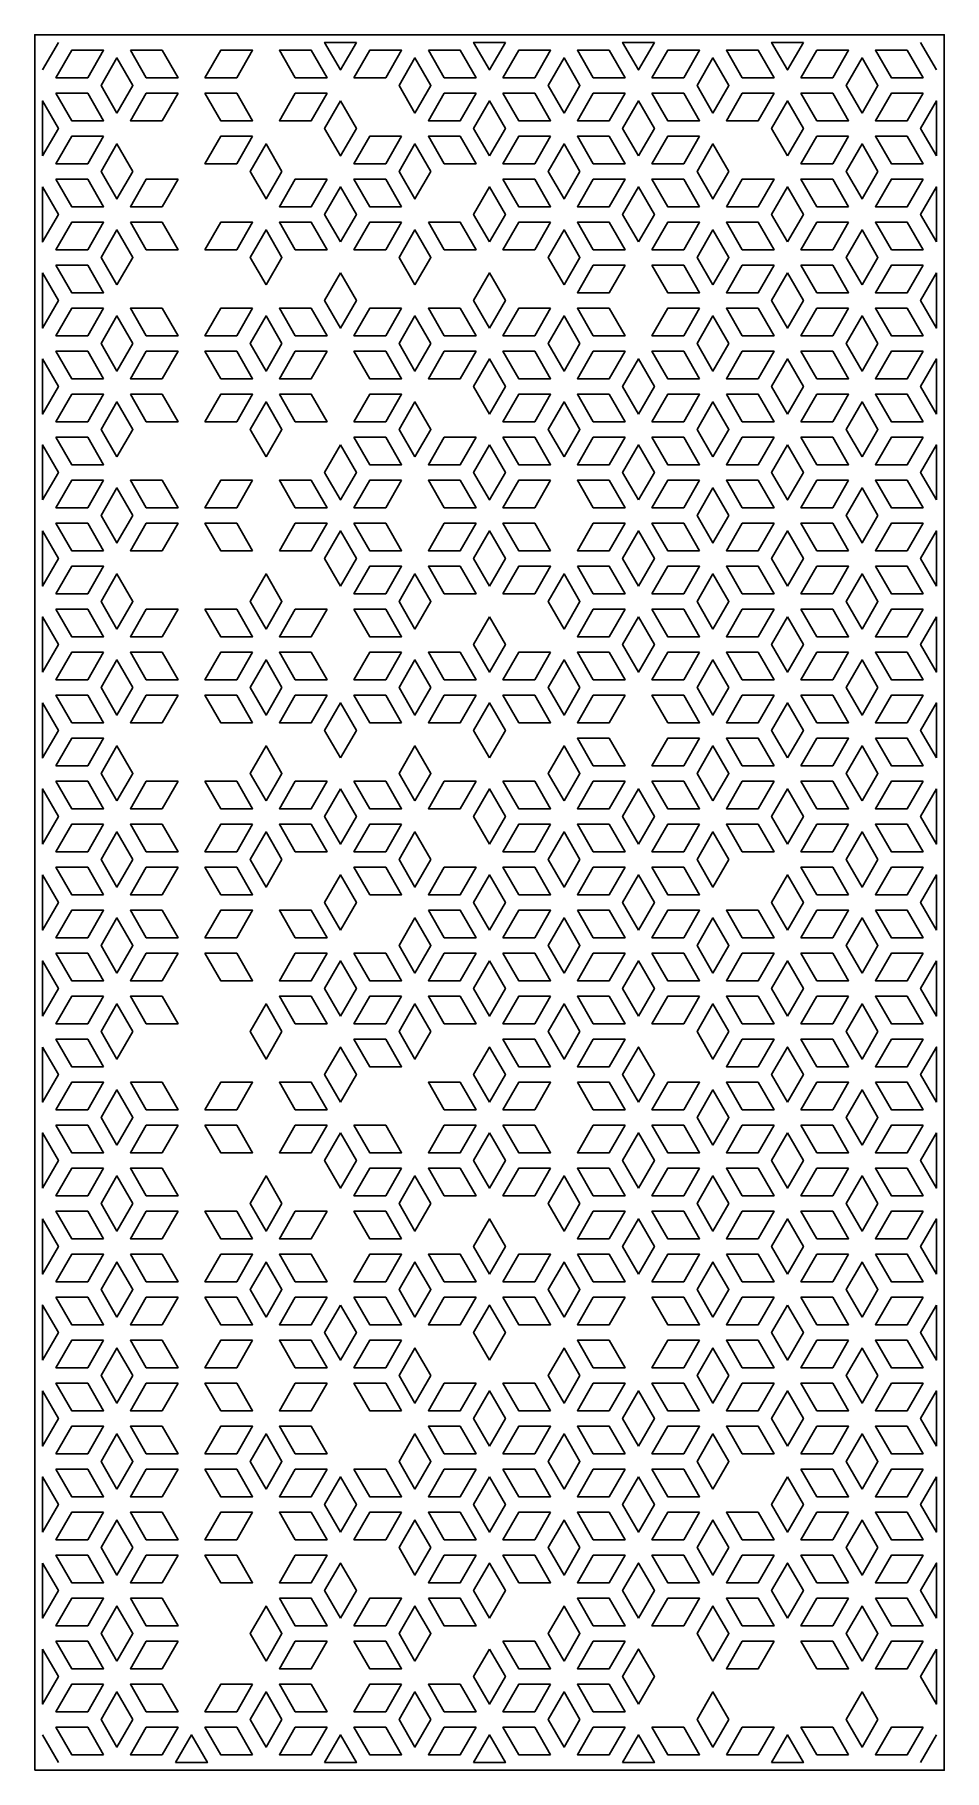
# Model space of a CAD drawing. Extents: x -47 to 1128, y 10 to 2254.
import ezdxf

# ---------------------------------------------------------------- set-up
doc = ezdxf.new("R2010")
doc.units = 0
doc.layers.add('LAYER_01', color=7, linetype='CONTINUOUS')

msp = doc.modelspace()

# ---------------------------------------------------------------- linework, layer by layer
at = {"layer": 'LAYER_01'}
for p, q in [((-16.6, 2243.7), (-37.2, 2208.1)), ((1118.2, 2208.1), (1097.6, 2243.7)), ((-37.2, 55.9), (-16.6, 20.3)), ((1097.6, 20.3), (1118.2, 55.9))]:
    msp.add_line(p, q, dxfattribs=at)
for points in [[(-47.2, 10.3), (1128.2, 10.3), (1128.2, 2253.7), (-47.2, 2253.7)], [(368.5, 2243.7), (347.9, 2208.1), (327.4, 2243.7)], [(561, 2243.7), (540.5, 2208.1), (520, 2243.7)], [(753.6, 2243.7), (733.1, 2208.1), (712.5, 2243.7)], [(946.2, 2243.7), (925.6, 2208.1), (905.1, 2243.7)], [(21.3, 2198.1), (-19.8, 2198.1), (0.7, 2233.7), (41.8, 2233.7)], [(59.1, 2152.5), (79.7, 2188.1), (59.1, 2223.7), (38.6, 2188.1)], [(76.4, 2233.7), (97, 2198.1), (138.1, 2198.1), (117.5, 2233.7)], [(172.7, 2198.1), (193.3, 2233.7), (234.4, 2233.7), (213.8, 2198.1)], [(289.5, 2198.1), (330.6, 2198.1), (310.1, 2233.7), (269, 2233.7)], [(365.3, 2198.1), (406.4, 2198.1), (426.9, 2233.7), (385.8, 2233.7)], [(444.2, 2152.5), (464.8, 2188.1), (444.2, 2223.7), (423.7, 2188.1)], [(461.5, 2233.7), (502.6, 2233.7), (523.2, 2198.1), (482.1, 2198.1)], [(557.8, 2198.1), (578.4, 2233.7), (619.5, 2233.7), (598.9, 2198.1)], [(636.8, 2152.5), (657.3, 2188.1), (636.8, 2223.7), (616.2, 2188.1)], [(695.2, 2233.7), (715.7, 2198.1), (674.6, 2198.1), (654.1, 2233.7)], [(750.4, 2198.1), (770.9, 2233.7), (812, 2233.7), (791.5, 2198.1)], [(829.3, 2152.5), (849.9, 2188.1), (829.3, 2223.7), (808.8, 2188.1)], [(867.2, 2198.1), (846.7, 2233.7), (887.7, 2233.7), (908.3, 2198.1)], [(942.9, 2198.1), (963.5, 2233.7), (1004.6, 2233.7), (984, 2198.1)], [(1021.9, 2152.5), (1042.4, 2188.1), (1021.9, 2223.7), (1001.3, 2188.1)], [(1080.3, 2233.7), (1039.2, 2233.7), (1059.8, 2198.1), (1100.8, 2198.1)], [(-19.8, 2178.1), (21.3, 2178.1), (41.8, 2142.5), (0.7, 2142.5)], [(138.1, 2178.1), (97, 2178.1), (76.4, 2142.5), (117.5, 2142.5)], [(172.7, 2178.1), (213.8, 2178.1), (234.4, 2142.5), (193.3, 2142.5)], [(330.6, 2178.1), (289.5, 2178.1), (269, 2142.5), (310.1, 2142.5)], [(523.2, 2178.1), (482.1, 2178.1), (461.5, 2142.5), (502.6, 2142.5)], [(557.8, 2178.1), (598.9, 2178.1), (619.5, 2142.5), (578.4, 2142.5)], [(715.7, 2178.1), (674.6, 2178.1), (654.1, 2142.5), (695.2, 2142.5)], [(750.4, 2178.1), (791.5, 2178.1), (812, 2142.5), (770.9, 2142.5)], [(908.3, 2178.1), (867.2, 2178.1), (846.7, 2142.5), (887.7, 2142.5)], [(942.9, 2178.1), (984, 2178.1), (1004.6, 2142.5), (963.5, 2142.5)], [(1100.8, 2178.1), (1059.8, 2178.1), (1039.2, 2142.5), (1080.3, 2142.5)], [(-37.2, 2097), (-16.6, 2132.5), (-37.2, 2168.1)], [(347.9, 2168.1), (368.5, 2132.5), (347.9, 2097), (327.4, 2132.5)], [(540.5, 2097), (561, 2132.5), (540.5, 2168.1), (520, 2132.5)], [(733.1, 2097), (753.6, 2132.5), (733.1, 2168.1), (712.5, 2132.5)], [(925.6, 2097), (905.1, 2132.5), (925.6, 2168.1), (946.2, 2132.5)], [(1118.2, 2097), (1097.6, 2132.5), (1118.2, 2168.1)], [(41.8, 2122.5), (0.7, 2122.5), (-19.8, 2087), (21.3, 2087)], [(79.7, 2077), (59.1, 2112.5), (38.6, 2077), (59.1, 2041.4)], [(234.4, 2122.5), (193.3, 2122.5), (172.7, 2087), (213.8, 2087)], [(272.2, 2077), (251.7, 2112.5), (231.1, 2077), (251.7, 2041.4)], [(426.9, 2122.5), (385.8, 2122.5), (365.3, 2087), (406.4, 2087)], [(464.8, 2077), (444.2, 2112.5), (423.7, 2077), (444.2, 2041.4)], [(502.6, 2122.5), (461.5, 2122.5), (482.1, 2087), (523.2, 2087)], [(619.5, 2122.5), (578.4, 2122.5), (557.8, 2087), (598.9, 2087)], [(657.3, 2077), (636.8, 2112.5), (616.2, 2077), (636.8, 2041.4)], [(695.2, 2122.5), (654.1, 2122.5), (674.6, 2087), (715.7, 2087)], [(812, 2122.5), (770.9, 2122.5), (750.4, 2087), (791.5, 2087)], [(849.9, 2077), (829.3, 2112.5), (808.8, 2077), (829.3, 2041.4)], [(1004.6, 2122.5), (963.5, 2122.5), (942.9, 2087), (984, 2087)], [(1042.4, 2077), (1021.9, 2112.5), (1001.3, 2077), (1021.9, 2041.4)], [(1080.3, 2122.5), (1039.2, 2122.5), (1059.8, 2087), (1100.8, 2087)], [(-19.8, 2067), (21.3, 2067), (41.8, 2031.4), (0.7, 2031.4)], [(138.1, 2067), (117.5, 2031.4), (76.4, 2031.4), (97, 2067)], [(330.6, 2067), (310.1, 2031.4), (269, 2031.4), (289.5, 2067)], [(426.9, 2031.4), (385.8, 2031.4), (365.3, 2067), (406.4, 2067)], [(557.8, 2067), (598.9, 2067), (619.5, 2031.4), (578.4, 2031.4)], [(674.6, 2067), (654.1, 2031.4), (695.2, 2031.4), (715.7, 2067)], [(812, 2031.4), (770.9, 2031.4), (750.4, 2067), (791.5, 2067)], [(846.7, 2031.4), (867.2, 2067), (908.3, 2067), (887.7, 2031.4)], [(1004.6, 2031.4), (963.5, 2031.4), (942.9, 2067), (984, 2067)], [(1100.8, 2067), (1080.3, 2031.4), (1039.2, 2031.4), (1059.8, 2067)], [(-37.2, 2057), (-16.6, 2021.4), (-37.2, 1985.8)], [(347.9, 1985.8), (327.4, 2021.4), (347.9, 2057), (368.5, 2021.4)], [(540.5, 1985.8), (520, 2021.4), (540.5, 2057), (561, 2021.4)], [(733.1, 1985.8), (712.5, 2021.4), (733.1, 2057), (753.6, 2021.4)], [(925.6, 1985.8), (905.1, 2021.4), (925.6, 2057), (946.2, 2021.4)], [(1118.2, 1985.8), (1097.6, 2021.4), (1118.2, 2057)], [(21.3, 1975.8), (41.8, 2011.4), (0.7, 2011.4), (-19.8, 1975.8)], [(59.1, 1930.2), (79.7, 1965.8), (59.1, 2001.4), (38.6, 1965.8)], [(76.4, 2011.4), (97, 1975.8), (138.1, 1975.8), (117.5, 2011.4)], [(172.7, 1975.8), (193.3, 2011.4), (234.4, 2011.4), (213.8, 1975.8)], [(251.7, 1930.2), (272.2, 1965.8), (251.7, 2001.4), (231.1, 1965.8)], [(289.5, 1975.8), (330.6, 1975.8), (310.1, 2011.4), (269, 2011.4)], [(426.9, 2011.4), (406.4, 1975.8), (365.3, 1975.8), (385.8, 2011.4)], [(444.2, 1930.2), (464.8, 1965.8), (444.2, 2001.4), (423.7, 1965.8)], [(461.5, 2011.4), (482.1, 1975.8), (523.2, 1975.8), (502.6, 2011.4)], [(619.5, 2011.4), (598.9, 1975.8), (557.8, 1975.8), (578.4, 2011.4)], [(636.8, 1930.2), (657.3, 1965.8), (636.8, 2001.4), (616.2, 1965.8)], [(674.6, 1975.8), (654.1, 2011.4), (695.2, 2011.4), (715.7, 1975.8)], [(750.4, 1975.8), (791.5, 1975.8), (812, 2011.4), (770.9, 2011.4)], [(829.3, 1930.2), (849.9, 1965.8), (829.3, 2001.4), (808.8, 1965.8)], [(867.2, 1975.8), (846.7, 2011.4), (887.7, 2011.4), (908.3, 1975.8)], [(1004.6, 2011.4), (984, 1975.8), (942.9, 1975.8), (963.5, 2011.4)], [(1021.9, 1930.2), (1042.4, 1965.8), (1021.9, 2001.4), (1001.3, 1965.8)], [(1059.8, 1975.8), (1039.2, 2011.4), (1080.3, 2011.4), (1100.8, 1975.8)], [(-19.8, 1955.8), (21.3, 1955.8), (41.8, 1920.2), (0.7, 1920.2)], [(715.7, 1955.8), (674.6, 1955.8), (654.1, 1920.2), (695.2, 1920.2)], [(750.4, 1955.8), (791.5, 1955.8), (812, 1920.2), (770.9, 1920.2)], [(908.3, 1955.8), (867.2, 1955.8), (846.7, 1920.2), (887.7, 1920.2)], [(942.9, 1955.8), (984, 1955.8), (1004.6, 1920.2), (963.5, 1920.2)], [(1100.8, 1955.8), (1059.8, 1955.8), (1039.2, 1920.2), (1080.3, 1920.2)], [(-37.2, 1945.8), (-16.6, 1910.2), (-37.2, 1874.6)], [(347.9, 1945.8), (327.4, 1910.2), (347.9, 1874.6), (368.5, 1910.2)], [(540.5, 1874.6), (561, 1910.2), (540.5, 1945.8), (520, 1910.2)], [(925.6, 1945.8), (905.1, 1910.2), (925.6, 1874.6), (946.2, 1910.2)], [(1118.2, 1945.8), (1097.6, 1910.2), (1118.2, 1874.6)], [(41.8, 1900.2), (0.7, 1900.2), (-19.8, 1864.6), (21.3, 1864.6)], [(79.7, 1854.6), (59.1, 1890.2), (38.6, 1854.6), (59.1, 1819)], [(117.5, 1900.2), (76.4, 1900.2), (97, 1864.6), (138.1, 1864.6)], [(234.4, 1900.2), (193.3, 1900.2), (172.7, 1864.6), (213.8, 1864.6)], [(272.2, 1854.6), (251.7, 1890.2), (231.1, 1854.6), (251.7, 1819)], [(310.1, 1900.2), (269, 1900.2), (289.5, 1864.6), (330.6, 1864.6)], [(426.9, 1900.2), (385.8, 1900.2), (365.3, 1864.6), (406.4, 1864.6)], [(464.8, 1854.6), (444.2, 1890.2), (423.7, 1854.6), (444.2, 1819)], [(502.6, 1900.2), (461.5, 1900.2), (482.1, 1864.6), (523.2, 1864.6)], [(619.5, 1900.2), (578.4, 1900.2), (557.8, 1864.6), (598.9, 1864.6)], [(657.3, 1854.6), (636.8, 1890.2), (616.2, 1854.6), (636.8, 1819)], [(695.2, 1900.2), (654.1, 1900.2), (674.6, 1864.6), (715.7, 1864.6)], [(812, 1900.2), (770.9, 1900.2), (750.4, 1864.6), (791.5, 1864.6)], [(849.9, 1854.6), (829.3, 1890.2), (808.8, 1854.6), (829.3, 1819)], [(887.7, 1900.2), (846.7, 1900.2), (867.2, 1864.6), (908.3, 1864.6)], [(1004.6, 1900.2), (963.5, 1900.2), (942.9, 1864.6), (984, 1864.6)], [(1042.4, 1854.6), (1021.9, 1890.2), (1001.3, 1854.6), (1021.9, 1819)], [(1080.3, 1900.2), (1039.2, 1900.2), (1059.8, 1864.6), (1100.8, 1864.6)], [(41.8, 1809), (0.7, 1809), (-19.8, 1844.6), (21.3, 1844.6)], [(97, 1844.6), (138.1, 1844.6), (117.5, 1809), (76.4, 1809)], [(193.3, 1809), (234.4, 1809), (213.8, 1844.6), (172.7, 1844.6)], [(330.6, 1844.6), (289.5, 1844.6), (269, 1809), (310.1, 1809)], [(406.4, 1844.6), (365.3, 1844.6), (385.8, 1809), (426.9, 1809)], [(523.2, 1844.6), (502.6, 1809), (461.5, 1809), (482.1, 1844.6)], [(598.9, 1844.6), (619.5, 1809), (578.4, 1809), (557.8, 1844.6)], [(674.6, 1844.6), (715.7, 1844.6), (695.2, 1809), (654.1, 1809)], [(812, 1809), (770.9, 1809), (750.4, 1844.6), (791.5, 1844.6)], [(887.7, 1809), (846.7, 1809), (867.2, 1844.6), (908.3, 1844.6)], [(942.9, 1844.6), (984, 1844.6), (1004.6, 1809), (963.5, 1809)], [(1100.8, 1844.6), (1080.3, 1809), (1039.2, 1809), (1059.8, 1844.6)], [(-37.2, 1834.6), (-16.6, 1799), (-37.2, 1763.4)], [(540.5, 1763.4), (520, 1799), (540.5, 1834.6), (561, 1799)], [(733.1, 1763.4), (712.5, 1799), (733.1, 1834.6), (753.6, 1799)], [(925.6, 1763.4), (905.1, 1799), (925.6, 1834.6), (946.2, 1799)], [(1118.2, 1763.4), (1097.6, 1799), (1118.2, 1834.6)], [(0.7, 1789), (-19.8, 1753.4), (21.3, 1753.4), (41.8, 1789)], [(59.1, 1707.9), (79.7, 1743.4), (59.1, 1779), (38.6, 1743.4)], [(76.4, 1789), (97, 1753.4), (138.1, 1753.4), (117.5, 1789)], [(172.7, 1753.4), (213.8, 1753.4), (234.4, 1789), (193.3, 1789)], [(251.7, 1707.9), (272.2, 1743.4), (251.7, 1779), (231.1, 1743.4)], [(269, 1789), (289.5, 1753.4), (330.6, 1753.4), (310.1, 1789)], [(365.3, 1753.4), (385.8, 1789), (426.9, 1789), (406.4, 1753.4)], [(444.2, 1707.9), (464.8, 1743.4), (444.2, 1779), (423.7, 1743.4)], [(598.9, 1753.4), (619.5, 1789), (578.4, 1789), (557.8, 1753.4)], [(636.8, 1707.9), (657.3, 1743.4), (636.8, 1779), (616.2, 1743.4)], [(695.2, 1789), (654.1, 1789), (674.6, 1753.4), (715.7, 1753.4)], [(750.4, 1753.4), (770.9, 1789), (812, 1789), (791.5, 1753.4)], [(829.3, 1707.9), (849.9, 1743.4), (829.3, 1779), (808.8, 1743.4)], [(846.7, 1789), (887.7, 1789), (908.3, 1753.4), (867.2, 1753.4)], [(942.9, 1753.4), (963.5, 1789), (1004.6, 1789), (984, 1753.4)], [(1021.9, 1707.9), (1042.4, 1743.4), (1021.9, 1779), (1001.3, 1743.4)], [(1100.8, 1753.4), (1059.8, 1753.4), (1039.2, 1789), (1080.3, 1789)], [(-19.8, 1733.4), (21.3, 1733.4), (41.8, 1697.9), (0.7, 1697.9)], [(365.3, 1733.4), (406.4, 1733.4), (426.9, 1697.9), (385.8, 1697.9)], [(523.2, 1733.4), (482.1, 1733.4), (461.5, 1697.9), (502.6, 1697.9)], [(557.8, 1733.4), (598.9, 1733.4), (619.5, 1697.9), (578.4, 1697.9)], [(715.7, 1733.4), (674.6, 1733.4), (654.1, 1697.9), (695.2, 1697.9)], [(750.4, 1733.4), (791.5, 1733.4), (812, 1697.9), (770.9, 1697.9)], [(908.3, 1733.4), (867.2, 1733.4), (846.7, 1697.9), (887.7, 1697.9)], [(942.9, 1733.4), (984, 1733.4), (1004.6, 1697.9), (963.5, 1697.9)], [(1100.8, 1733.4), (1059.8, 1733.4), (1039.2, 1697.9), (1080.3, 1697.9)], [(-37.2, 1652.3), (-16.6, 1687.9), (-37.2, 1723.4)], [(347.9, 1723.4), (368.5, 1687.9), (347.9, 1652.3), (327.4, 1687.9)], [(540.5, 1723.4), (561, 1687.9), (540.5, 1652.3), (520, 1687.9)], [(733.1, 1652.3), (712.5, 1687.9), (733.1, 1723.4), (753.6, 1687.9)], [(925.6, 1723.4), (946.2, 1687.9), (925.6, 1652.3), (905.1, 1687.9)], [(1118.2, 1652.3), (1097.6, 1687.9), (1118.2, 1723.4)], [(41.8, 1677.9), (0.7, 1677.9), (-19.8, 1642.3), (21.3, 1642.3)], [(79.7, 1632.3), (59.1, 1667.9), (38.6, 1632.3), (59.1, 1596.7)], [(117.5, 1677.9), (76.4, 1677.9), (97, 1642.3), (138.1, 1642.3)], [(234.4, 1677.9), (193.3, 1677.9), (172.7, 1642.3), (213.8, 1642.3)], [(310.1, 1677.9), (269, 1677.9), (289.5, 1642.3), (330.6, 1642.3)], [(426.9, 1677.9), (385.8, 1677.9), (365.3, 1642.3), (406.4, 1642.3)], [(502.6, 1677.9), (461.5, 1677.9), (482.1, 1642.3), (523.2, 1642.3)], [(619.5, 1677.9), (578.4, 1677.9), (557.8, 1642.3), (598.9, 1642.3)], [(695.2, 1677.9), (654.1, 1677.9), (674.6, 1642.3), (715.7, 1642.3)], [(812, 1677.9), (770.9, 1677.9), (750.4, 1642.3), (791.5, 1642.3)], [(849.9, 1632.3), (829.3, 1667.9), (808.8, 1632.3), (829.3, 1596.7)], [(887.7, 1677.9), (846.7, 1677.9), (867.2, 1642.3), (908.3, 1642.3)], [(1004.6, 1677.9), (963.5, 1677.9), (942.9, 1642.3), (984, 1642.3)], [(1042.4, 1632.3), (1021.9, 1667.9), (1001.3, 1632.3), (1021.9, 1596.7)], [(1080.3, 1677.9), (1039.2, 1677.9), (1059.8, 1642.3), (1100.8, 1642.3)], [(41.8, 1586.7), (0.7, 1586.7), (-19.8, 1622.3), (21.3, 1622.3)], [(97, 1622.3), (76.4, 1586.7), (117.5, 1586.7), (138.1, 1622.3)], [(234.4, 1586.7), (213.8, 1622.3), (172.7, 1622.3), (193.3, 1586.7)], [(269, 1586.7), (289.5, 1622.3), (330.6, 1622.3), (310.1, 1586.7)], [(365.3, 1622.3), (406.4, 1622.3), (426.9, 1586.7), (385.8, 1586.7)], [(523.2, 1622.3), (502.6, 1586.7), (461.5, 1586.7), (482.1, 1622.3)], [(619.5, 1586.7), (578.4, 1586.7), (557.8, 1622.3), (598.9, 1622.3)], [(715.7, 1622.3), (695.2, 1586.7), (654.1, 1586.7), (674.6, 1622.3)], [(812, 1586.7), (770.9, 1586.7), (750.4, 1622.3), (791.5, 1622.3)], [(908.3, 1622.3), (867.2, 1622.3), (846.7, 1586.7), (887.7, 1586.7)], [(1004.6, 1586.7), (984, 1622.3), (942.9, 1622.3), (963.5, 1586.7)], [(1080.3, 1586.7), (1100.8, 1622.3), (1059.8, 1622.3), (1039.2, 1586.7)], [(-37.2, 1612.3), (-16.6, 1576.7), (-37.2, 1541.1)], [(347.9, 1541.1), (327.4, 1576.7), (347.9, 1612.3), (368.5, 1576.7)], [(540.5, 1541.1), (520, 1576.7), (540.5, 1612.3), (561, 1576.7)], [(733.1, 1541.1), (712.5, 1576.7), (733.1, 1612.3), (753.6, 1576.7)], [(925.6, 1541.1), (905.1, 1576.7), (925.6, 1612.3), (946.2, 1576.7)], [(1118.2, 1541.1), (1097.6, 1576.7), (1118.2, 1612.3)], [(-19.8, 1531.1), (0.7, 1566.7), (41.8, 1566.7), (21.3, 1531.1)], [(59.1, 1485.5), (79.7, 1521.1), (59.1, 1556.7), (38.6, 1521.1)], [(251.7, 1485.5), (272.2, 1521.1), (251.7, 1556.7), (231.1, 1521.1)], [(406.4, 1531.1), (365.3, 1531.1), (385.8, 1566.7), (426.9, 1566.7)], [(444.2, 1485.5), (464.8, 1521.1), (444.2, 1556.7), (423.7, 1521.1)], [(502.6, 1566.7), (523.2, 1531.1), (482.1, 1531.1), (461.5, 1566.7)], [(557.8, 1531.1), (598.9, 1531.1), (619.5, 1566.7), (578.4, 1566.7)], [(636.8, 1485.5), (657.3, 1521.1), (636.8, 1556.7), (616.2, 1521.1)], [(654.1, 1566.7), (674.6, 1531.1), (715.7, 1531.1), (695.2, 1566.7)], [(750.4, 1531.1), (770.9, 1566.7), (812, 1566.7), (791.5, 1531.1)], [(829.3, 1485.5), (849.9, 1521.1), (829.3, 1556.7), (808.8, 1521.1)], [(867.2, 1531.1), (846.7, 1566.7), (887.7, 1566.7), (908.3, 1531.1)], [(984, 1531.1), (1004.6, 1566.7), (963.5, 1566.7), (942.9, 1531.1)], [(1021.9, 1485.5), (1042.4, 1521.1), (1021.9, 1556.7), (1001.3, 1521.1)], [(1039.2, 1566.7), (1059.8, 1531.1), (1100.8, 1531.1), (1080.3, 1566.7)], [(-19.8, 1511.1), (21.3, 1511.1), (41.8, 1475.5), (0.7, 1475.5)], [(138.1, 1511.1), (97, 1511.1), (76.4, 1475.5), (117.5, 1475.5)], [(172.7, 1511.1), (213.8, 1511.1), (234.4, 1475.5), (193.3, 1475.5)], [(330.6, 1511.1), (289.5, 1511.1), (269, 1475.5), (310.1, 1475.5)], [(365.3, 1511.1), (406.4, 1511.1), (426.9, 1475.5), (385.8, 1475.5)], [(715.7, 1511.1), (674.6, 1511.1), (654.1, 1475.5), (695.2, 1475.5)], [(750.4, 1511.1), (791.5, 1511.1), (812, 1475.5), (770.9, 1475.5)], [(908.3, 1511.1), (867.2, 1511.1), (846.7, 1475.5), (887.7, 1475.5)], [(942.9, 1511.1), (984, 1511.1), (1004.6, 1475.5), (963.5, 1475.5)], [(1100.8, 1511.1), (1059.8, 1511.1), (1039.2, 1475.5), (1080.3, 1475.5)], [(-37.2, 1429.9), (-16.6, 1465.5), (-37.2, 1501.1)], [(540.5, 1501.1), (561, 1465.5), (540.5, 1429.9), (520, 1465.5)], [(733.1, 1501.1), (712.5, 1465.5), (733.1, 1429.9), (753.6, 1465.5)], [(925.6, 1501.1), (946.2, 1465.5), (925.6, 1429.9), (905.1, 1465.5)], [(1118.2, 1501.1), (1097.6, 1465.5), (1118.2, 1429.9)], [(41.8, 1455.5), (0.7, 1455.5), (-19.8, 1419.9), (21.3, 1419.9)], [(79.7, 1409.9), (59.1, 1445.5), (38.6, 1409.9), (59.1, 1374.3)], [(117.5, 1455.5), (76.4, 1455.5), (97, 1419.9), (138.1, 1419.9)], [(234.4, 1455.5), (193.3, 1455.5), (172.7, 1419.9), (213.8, 1419.9)], [(272.2, 1409.9), (251.7, 1445.5), (231.1, 1409.9), (251.7, 1374.3)], [(310.1, 1455.5), (269, 1455.5), (289.5, 1419.9), (330.6, 1419.9)], [(426.9, 1455.5), (385.8, 1455.5), (365.3, 1419.9), (406.4, 1419.9)], [(464.8, 1409.9), (444.2, 1445.5), (423.7, 1409.9), (444.2, 1374.3)], [(502.6, 1455.5), (461.5, 1455.5), (482.1, 1419.9), (523.2, 1419.9)], [(619.5, 1455.5), (578.4, 1455.5), (557.8, 1419.9), (598.9, 1419.9)], [(657.3, 1409.9), (636.8, 1445.5), (616.2, 1409.9), (636.8, 1374.3)], [(695.2, 1455.5), (654.1, 1455.5), (674.6, 1419.9), (715.7, 1419.9)], [(812, 1455.5), (770.9, 1455.5), (750.4, 1419.9), (791.5, 1419.9)], [(849.9, 1409.9), (829.3, 1445.5), (808.8, 1409.9), (829.3, 1374.3)], [(887.7, 1455.5), (846.7, 1455.5), (867.2, 1419.9), (908.3, 1419.9)], [(1004.6, 1455.5), (963.5, 1455.5), (942.9, 1419.9), (984, 1419.9)], [(1042.4, 1409.9), (1021.9, 1445.5), (1001.3, 1409.9), (1021.9, 1374.3)], [(1080.3, 1455.5), (1039.2, 1455.5), (1059.8, 1419.9), (1100.8, 1419.9)], [(0.7, 1364.3), (41.8, 1364.3), (21.3, 1399.9), (-19.8, 1399.9)], [(138.1, 1399.9), (97, 1399.9), (76.4, 1364.3), (117.5, 1364.3)], [(234.4, 1364.3), (193.3, 1364.3), (172.7, 1399.9), (213.8, 1399.9)], [(330.6, 1399.9), (289.5, 1399.9), (269, 1364.3), (310.1, 1364.3)], [(426.9, 1364.3), (406.4, 1399.9), (365.3, 1399.9), (385.8, 1364.3)], [(523.2, 1399.9), (482.1, 1399.9), (461.5, 1364.3), (502.6, 1364.3)], [(578.4, 1364.3), (557.8, 1399.9), (598.9, 1399.9), (619.5, 1364.3)], [(715.7, 1399.9), (674.6, 1399.9), (654.1, 1364.3), (695.2, 1364.3)], [(770.9, 1364.3), (812, 1364.3), (791.5, 1399.9), (750.4, 1399.9)], [(908.3, 1399.9), (867.2, 1399.9), (846.7, 1364.3), (887.7, 1364.3)], [(942.9, 1399.9), (984, 1399.9), (1004.6, 1364.3), (963.5, 1364.3)], [(1080.3, 1364.3), (1100.8, 1399.9), (1059.8, 1399.9), (1039.2, 1364.3)], [(-37.2, 1389.9), (-16.6, 1354.3), (-37.2, 1318.8)], [(347.9, 1318.8), (327.4, 1354.3), (347.9, 1389.9), (368.5, 1354.3)], [(540.5, 1318.8), (520, 1354.3), (540.5, 1389.9), (561, 1354.3)], [(925.6, 1318.8), (905.1, 1354.3), (925.6, 1389.9), (946.2, 1354.3)], [(1118.2, 1318.8), (1097.6, 1354.3), (1118.2, 1389.9)], [(-19.8, 1308.8), (21.3, 1308.8), (41.8, 1344.3), (0.7, 1344.3)], [(59.1, 1263.2), (79.7, 1298.8), (59.1, 1334.3), (38.6, 1298.8)], [(251.7, 1263.2), (272.2, 1298.8), (251.7, 1334.3), (231.1, 1298.8)], [(444.2, 1263.2), (464.8, 1298.8), (444.2, 1334.3), (423.7, 1298.8)], [(636.8, 1263.2), (657.3, 1298.8), (636.8, 1334.3), (616.2, 1298.8)], [(695.2, 1344.3), (715.7, 1308.8), (674.6, 1308.8), (654.1, 1344.3)], [(812, 1344.3), (791.5, 1308.8), (750.4, 1308.8), (770.9, 1344.3)], [(829.3, 1263.2), (849.9, 1298.8), (829.3, 1334.3), (808.8, 1298.8)], [(908.3, 1308.8), (867.2, 1308.8), (846.7, 1344.3), (887.7, 1344.3)], [(942.9, 1308.8), (963.5, 1344.3), (1004.6, 1344.3), (984, 1308.8)], [(1021.9, 1263.2), (1042.4, 1298.8), (1021.9, 1334.3), (1001.3, 1298.8)], [(1039.2, 1344.3), (1080.3, 1344.3), (1100.8, 1308.8), (1059.8, 1308.8)], [(-19.8, 1288.8), (21.3, 1288.8), (41.8, 1253.2), (0.7, 1253.2)], [(138.1, 1288.8), (97, 1288.8), (76.4, 1253.2), (117.5, 1253.2)], [(172.7, 1288.8), (213.8, 1288.8), (234.4, 1253.2), (193.3, 1253.2)], [(330.6, 1288.8), (289.5, 1288.8), (269, 1253.2), (310.1, 1253.2)], [(365.3, 1288.8), (406.4, 1288.8), (426.9, 1253.2), (385.8, 1253.2)], [(523.2, 1288.8), (482.1, 1288.8), (461.5, 1253.2), (502.6, 1253.2)], [(557.8, 1288.8), (598.9, 1288.8), (619.5, 1253.2), (578.4, 1253.2)], [(715.7, 1288.8), (674.6, 1288.8), (654.1, 1253.2), (695.2, 1253.2)], [(750.4, 1288.8), (791.5, 1288.8), (812, 1253.2), (770.9, 1253.2)], [(908.3, 1288.8), (867.2, 1288.8), (846.7, 1253.2), (887.7, 1253.2)], [(942.9, 1288.8), (984, 1288.8), (1004.6, 1253.2), (963.5, 1253.2)], [(1100.8, 1288.8), (1059.8, 1288.8), (1039.2, 1253.2), (1080.3, 1253.2)], [(-37.2, 1207.6), (-16.6, 1243.2), (-37.2, 1278.8)], [(347.9, 1278.8), (327.4, 1243.2), (347.9, 1207.6), (368.5, 1243.2)], [(540.5, 1207.6), (520, 1243.2), (540.5, 1278.8), (561, 1243.2)], [(733.1, 1207.6), (753.6, 1243.2), (733.1, 1278.8), (712.5, 1243.2)], [(925.6, 1207.6), (946.2, 1243.2), (925.6, 1278.8), (905.1, 1243.2)], [(1118.2, 1278.8), (1097.6, 1243.2), (1118.2, 1207.6)], [(41.8, 1233.2), (0.7, 1233.2), (-19.8, 1197.6), (21.3, 1197.6)], [(79.7, 1187.6), (59.1, 1223.2), (38.6, 1187.6), (59.1, 1152)], [(117.5, 1233.2), (76.4, 1233.2), (97, 1197.6), (138.1, 1197.6)], [(234.4, 1233.2), (193.3, 1233.2), (172.7, 1197.6), (213.8, 1197.6)], [(272.2, 1187.6), (251.7, 1223.2), (231.1, 1187.6), (251.7, 1152)], [(310.1, 1233.2), (269, 1233.2), (289.5, 1197.6), (330.6, 1197.6)], [(426.9, 1233.2), (385.8, 1233.2), (365.3, 1197.6), (406.4, 1197.6)], [(464.8, 1187.6), (444.2, 1223.2), (423.7, 1187.6), (444.2, 1152)], [(619.5, 1233.2), (578.4, 1233.2), (557.8, 1197.6), (598.9, 1197.6)], [(657.3, 1187.6), (636.8, 1223.2), (616.2, 1187.6), (636.8, 1152)], [(695.2, 1233.2), (654.1, 1233.2), (674.6, 1197.6), (715.7, 1197.6)], [(812, 1233.2), (770.9, 1233.2), (750.4, 1197.6), (791.5, 1197.6)], [(849.9, 1187.6), (829.3, 1223.2), (808.8, 1187.6), (829.3, 1152)], [(887.7, 1233.2), (846.7, 1233.2), (867.2, 1197.6), (908.3, 1197.6)], [(1004.6, 1233.2), (963.5, 1233.2), (942.9, 1197.6), (984, 1197.6)], [(1042.4, 1187.6), (1021.9, 1223.2), (1001.3, 1187.6), (1021.9, 1152)], [(1080.3, 1233.2), (1039.2, 1233.2), (1059.8, 1197.6), (1100.8, 1197.6)], [(-37.2, 1167.6), (-16.6, 1132), (-37.2, 1096.4)], [(41.8, 1142), (0.7, 1142), (-19.8, 1177.6), (21.3, 1177.6)], [(138.1, 1177.6), (117.5, 1142), (76.4, 1142), (97, 1177.6)], [(193.3, 1142), (234.4, 1142), (213.8, 1177.6), (172.7, 1177.6)], [(347.9, 1096.4), (327.4, 1132), (347.9, 1167.6), (368.5, 1132)], [(385.8, 1142), (365.3, 1177.6), (406.4, 1177.6), (426.9, 1142)], [(482.1, 1177.6), (523.2, 1177.6), (502.6, 1142), (461.5, 1142)], [(540.5, 1096.4), (520, 1132), (540.5, 1167.6), (561, 1132)], [(578.4, 1142), (619.5, 1142), (598.9, 1177.6), (557.8, 1177.6)], [(715.7, 1177.6), (695.2, 1142), (654.1, 1142), (674.6, 1177.6)], [(733.1, 1096.4), (712.5, 1132), (733.1, 1167.6), (753.6, 1132)], [(750.4, 1177.6), (791.5, 1177.6), (812, 1142), (770.9, 1142)], [(925.6, 1096.4), (905.1, 1132), (925.6, 1167.6), (946.2, 1132)], [(1004.6, 1142), (984, 1177.6), (942.9, 1177.6), (963.5, 1142)], [(1059.8, 1177.6), (1039.2, 1142), (1080.3, 1142), (1100.8, 1177.6)], [(1118.2, 1096.4), (1097.6, 1132), (1118.2, 1167.6)], [(21.3, 1086.4), (41.8, 1122), (0.7, 1122), (-19.8, 1086.4)], [(117.5, 1122), (76.4, 1122), (97, 1086.4), (138.1, 1086.4)], [(172.7, 1086.4), (193.3, 1122), (234.4, 1122), (213.8, 1086.4)], [(289.5, 1086.4), (330.6, 1086.4), (310.1, 1122), (269, 1122)], [(461.5, 1122), (502.6, 1122), (523.2, 1086.4), (482.1, 1086.4)], [(557.8, 1086.4), (598.9, 1086.4), (619.5, 1122), (578.4, 1122)], [(654.1, 1122), (674.6, 1086.4), (715.7, 1086.4), (695.2, 1122)], [(791.5, 1086.4), (812, 1122), (770.9, 1122), (750.4, 1086.4)], [(887.7, 1122), (846.7, 1122), (867.2, 1086.4), (908.3, 1086.4)], [(942.9, 1086.4), (984, 1086.4), (1004.6, 1122), (963.5, 1122)], [(1039.2, 1122), (1059.8, 1086.4), (1100.8, 1086.4), (1080.3, 1122)], [(59.1, 1040.8), (79.7, 1076.4), (59.1, 1112), (38.6, 1076.4)], [(444.2, 1040.8), (464.8, 1076.4), (444.2, 1112), (423.7, 1076.4)], [(636.8, 1040.8), (657.3, 1076.4), (636.8, 1112), (616.2, 1076.4)], [(829.3, 1040.8), (849.9, 1076.4), (829.3, 1112), (808.8, 1076.4)], [(1021.9, 1040.8), (1042.4, 1076.4), (1021.9, 1112), (1001.3, 1076.4)], [(-37.2, 985.2), (-16.6, 1020.8), (-37.2, 1056.4)], [(-19.8, 1066.4), (21.3, 1066.4), (41.8, 1030.8), (0.7, 1030.8)], [(138.1, 1066.4), (97, 1066.4), (76.4, 1030.8), (117.5, 1030.8)], [(172.7, 1066.4), (213.8, 1066.4), (234.4, 1030.8), (193.3, 1030.8)], [(330.6, 1066.4), (289.5, 1066.4), (269, 1030.8), (310.1, 1030.8)], [(347.9, 985.2), (368.5, 1020.8), (347.9, 1056.4), (327.4, 1020.8)], [(365.3, 1066.4), (406.4, 1066.4), (426.9, 1030.8), (385.8, 1030.8)], [(523.2, 1066.4), (482.1, 1066.4), (461.5, 1030.8), (502.6, 1030.8)], [(540.5, 1056.4), (561, 1020.8), (540.5, 985.2), (520, 1020.8)], [(557.8, 1066.4), (598.9, 1066.4), (619.5, 1030.8), (578.4, 1030.8)], [(715.7, 1066.4), (674.6, 1066.4), (654.1, 1030.8), (695.2, 1030.8)], [(733.1, 985.2), (753.6, 1020.8), (733.1, 1056.4), (712.5, 1020.8)], [(750.4, 1066.4), (791.5, 1066.4), (812, 1030.8), (770.9, 1030.8)], [(908.3, 1066.4), (867.2, 1066.4), (846.7, 1030.8), (887.7, 1030.8)], [(925.6, 985.2), (946.2, 1020.8), (925.6, 1056.4), (905.1, 1020.8)], [(942.9, 1066.4), (984, 1066.4), (1004.6, 1030.8), (963.5, 1030.8)], [(1100.8, 1066.4), (1059.8, 1066.4), (1039.2, 1030.8), (1080.3, 1030.8)], [(1118.2, 1056.4), (1097.6, 1020.8), (1118.2, 985.2)], [(41.8, 1010.8), (0.7, 1010.8), (-19.8, 975.2), (21.3, 975.2)], [(117.5, 1010.8), (76.4, 1010.8), (97, 975.2), (138.1, 975.2)], [(310.1, 1010.8), (269, 1010.8), (289.5, 975.2), (330.6, 975.2)], [(426.9, 1010.8), (385.8, 1010.8), (365.3, 975.2), (406.4, 975.2)], [(502.6, 1010.8), (461.5, 1010.8), (482.1, 975.2), (523.2, 975.2)], [(619.5, 1010.8), (578.4, 1010.8), (557.8, 975.2), (598.9, 975.2)], [(695.2, 1010.8), (654.1, 1010.8), (674.6, 975.2), (715.7, 975.2)], [(812, 1010.8), (770.9, 1010.8), (750.4, 975.2), (791.5, 975.2)], [(887.7, 1010.8), (846.7, 1010.8), (867.2, 975.2), (908.3, 975.2)], [(1004.6, 1010.8), (963.5, 1010.8), (942.9, 975.2), (984, 975.2)], [(1080.3, 1010.8), (1039.2, 1010.8), (1059.8, 975.2), (1100.8, 975.2)], [(79.7, 965.2), (59.1, 1000.8), (38.6, 965.2), (59.1, 929.7)], [(272.2, 965.2), (251.7, 1000.8), (231.1, 965.2), (251.7, 929.7)], [(464.8, 965.2), (444.2, 1000.8), (423.7, 965.2), (444.2, 929.7)], [(657.3, 965.2), (636.8, 1000.8), (616.2, 965.2), (636.8, 929.7)], [(849.9, 965.2), (829.3, 1000.8), (808.8, 965.2), (829.3, 929.7)], [(1042.4, 965.2), (1021.9, 1000.8), (1001.3, 965.2), (1021.9, 929.7)], [(-37.2, 945.2), (-16.6, 909.7), (-37.2, 874.1)], [(41.8, 919.7), (0.7, 919.7), (-19.8, 955.2), (21.3, 955.2)], [(347.9, 874.1), (327.4, 909.7), (347.9, 945.2), (368.5, 909.7)], [(406.4, 955.2), (426.9, 919.7), (385.8, 919.7), (365.3, 955.2)], [(540.5, 874.1), (520, 909.7), (540.5, 945.2), (561, 909.7)], [(619.5, 919.7), (578.4, 919.7), (557.8, 955.2), (598.9, 955.2)], [(674.6, 955.2), (654.1, 919.7), (695.2, 919.7), (715.7, 955.2)], [(733.1, 874.1), (712.5, 909.7), (733.1, 945.2), (753.6, 909.7)], [(887.7, 919.7), (908.3, 955.2), (867.2, 955.2), (846.7, 919.7)], [(925.6, 874.1), (905.1, 909.7), (925.6, 945.2), (946.2, 909.7)], [(963.5, 919.7), (1004.6, 919.7), (984, 955.2), (942.9, 955.2)], [(1059.8, 955.2), (1039.2, 919.7), (1080.3, 919.7), (1100.8, 955.2)], [(1118.2, 874.1), (1097.6, 909.7), (1118.2, 945.2)], [(-19.8, 864.1), (0.7, 899.7), (41.8, 899.7), (21.3, 864.1)], [(76.4, 899.7), (97, 864.1), (138.1, 864.1), (117.5, 899.7)], [(172.7, 864.1), (193.3, 899.7), (234.4, 899.7), (213.8, 864.1)], [(289.5, 864.1), (269, 899.7), (310.1, 899.7), (330.6, 864.1)], [(502.6, 899.7), (461.5, 899.7), (482.1, 864.1), (523.2, 864.1)], [(557.8, 864.1), (598.9, 864.1), (619.5, 899.7), (578.4, 899.7)], [(654.1, 899.7), (695.2, 899.7), (715.7, 864.1), (674.6, 864.1)], [(791.5, 864.1), (750.4, 864.1), (770.9, 899.7), (812, 899.7)], [(887.7, 899.7), (846.7, 899.7), (867.2, 864.1), (908.3, 864.1)], [(942.9, 864.1), (963.5, 899.7), (1004.6, 899.7), (984, 864.1)], [(1039.2, 899.7), (1059.8, 864.1), (1100.8, 864.1), (1080.3, 899.7)], [(59.1, 818.5), (79.7, 854.1), (59.1, 889.7), (38.6, 854.1)], [(829.3, 818.5), (849.9, 854.1), (829.3, 889.7), (808.8, 854.1)], [(1021.9, 818.5), (1042.4, 854.1), (1021.9, 889.7), (1001.3, 854.1)], [(-37.2, 762.9), (-16.6, 798.5), (-37.2, 834.1)], [(-19.8, 844.1), (21.3, 844.1), (41.8, 808.5), (0.7, 808.5)], [(138.1, 844.1), (97, 844.1), (76.4, 808.5), (117.5, 808.5)], [(172.7, 844.1), (213.8, 844.1), (234.4, 808.5), (193.3, 808.5)], [(330.6, 844.1), (289.5, 844.1), (269, 808.5), (310.1, 808.5)], [(347.9, 834.1), (368.5, 798.5), (347.9, 762.9), (327.4, 798.5)], [(365.3, 844.1), (406.4, 844.1), (426.9, 808.5), (385.8, 808.5)], [(523.2, 844.1), (482.1, 844.1), (461.5, 808.5), (502.6, 808.5)], [(540.5, 834.1), (520, 798.5), (540.5, 762.9), (561, 798.5)], [(557.8, 844.1), (598.9, 844.1), (619.5, 808.5), (578.4, 808.5)], [(715.7, 844.1), (674.6, 844.1), (654.1, 808.5), (695.2, 808.5)], [(733.1, 762.9), (753.6, 798.5), (733.1, 834.1), (712.5, 798.5)], [(750.4, 844.1), (791.5, 844.1), (812, 808.5), (770.9, 808.5)], [(908.3, 844.1), (867.2, 844.1), (846.7, 808.5), (887.7, 808.5)], [(925.6, 834.1), (946.2, 798.5), (925.6, 762.9), (905.1, 798.5)], [(942.9, 844.1), (984, 844.1), (1004.6, 808.5), (963.5, 808.5)], [(1100.8, 844.1), (1059.8, 844.1), (1039.2, 808.5), (1080.3, 808.5)], [(1118.2, 834.1), (1097.6, 798.5), (1118.2, 762.9)], [(41.8, 788.5), (0.7, 788.5), (-19.8, 752.9), (21.3, 752.9)], [(117.5, 788.5), (76.4, 788.5), (97, 752.9), (138.1, 752.9)], [(426.9, 788.5), (385.8, 788.5), (365.3, 752.9), (406.4, 752.9)], [(502.6, 788.5), (461.5, 788.5), (482.1, 752.9), (523.2, 752.9)], [(619.5, 788.5), (578.4, 788.5), (557.8, 752.9), (598.9, 752.9)], [(695.2, 788.5), (654.1, 788.5), (674.6, 752.9), (715.7, 752.9)], [(812, 788.5), (770.9, 788.5), (750.4, 752.9), (791.5, 752.9)], [(887.7, 788.5), (846.7, 788.5), (867.2, 752.9), (908.3, 752.9)], [(1004.6, 788.5), (963.5, 788.5), (942.9, 752.9), (984, 752.9)], [(1080.3, 788.5), (1039.2, 788.5), (1059.8, 752.9), (1100.8, 752.9)], [(79.7, 742.9), (59.1, 778.5), (38.6, 742.9), (59.1, 707.3)], [(272.2, 742.9), (251.7, 778.5), (231.1, 742.9), (251.7, 707.3)], [(464.8, 742.9), (444.2, 778.5), (423.7, 742.9), (444.2, 707.3)], [(657.3, 742.9), (636.8, 778.5), (616.2, 742.9), (636.8, 707.3)], [(849.9, 742.9), (829.3, 778.5), (808.8, 742.9), (829.3, 707.3)], [(1042.4, 742.9), (1021.9, 778.5), (1001.3, 742.9), (1021.9, 707.3)], [(-37.2, 722.9), (-16.6, 687.3), (-37.2, 651.7)], [(41.8, 697.3), (21.3, 732.9), (-19.8, 732.9), (0.7, 697.3)], [(138.1, 732.9), (117.5, 697.3), (76.4, 697.3), (97, 732.9)], [(234.4, 697.3), (213.8, 732.9), (172.7, 732.9), (193.3, 697.3)], [(330.6, 732.9), (289.5, 732.9), (269, 697.3), (310.1, 697.3)], [(426.9, 697.3), (406.4, 732.9), (365.3, 732.9), (385.8, 697.3)], [(540.5, 651.7), (520, 687.3), (540.5, 722.9), (561, 687.3)], [(695.2, 697.3), (715.7, 732.9), (674.6, 732.9), (654.1, 697.3)], [(733.1, 651.7), (712.5, 687.3), (733.1, 722.9), (753.6, 687.3)], [(791.5, 732.9), (812, 697.3), (770.9, 697.3), (750.4, 732.9)], [(887.7, 697.3), (908.3, 732.9), (867.2, 732.9), (846.7, 697.3)], [(925.6, 651.7), (905.1, 687.3), (925.6, 722.9), (946.2, 687.3)], [(963.5, 697.3), (942.9, 732.9), (984, 732.9), (1004.6, 697.3)], [(1100.8, 732.9), (1080.3, 697.3), (1039.2, 697.3), (1059.8, 732.9)], [(1118.2, 651.7), (1097.6, 687.3), (1118.2, 722.9)], [(-19.8, 641.7), (21.3, 641.7), (41.8, 677.3), (0.7, 677.3)], [(76.4, 677.3), (117.5, 677.3), (138.1, 641.7), (97, 641.7)], [(193.3, 677.3), (172.7, 641.7), (213.8, 641.7), (234.4, 677.3)], [(289.5, 641.7), (269, 677.3), (310.1, 677.3), (330.6, 641.7)], [(365.3, 641.7), (406.4, 641.7), (426.9, 677.3), (385.8, 677.3)], [(482.1, 641.7), (523.2, 641.7), (502.6, 677.3), (461.5, 677.3)], [(557.8, 641.7), (578.4, 677.3), (619.5, 677.3), (598.9, 641.7)], [(654.1, 677.3), (674.6, 641.7), (715.7, 641.7), (695.2, 677.3)], [(750.4, 641.7), (770.9, 677.3), (812, 677.3), (791.5, 641.7)], [(846.7, 677.3), (867.2, 641.7), (908.3, 641.7), (887.7, 677.3)], [(1004.6, 677.3), (984, 641.7), (942.9, 641.7), (963.5, 677.3)], [(1039.2, 677.3), (1080.3, 677.3), (1100.8, 641.7), (1059.8, 641.7)], [(59.1, 596.1), (79.7, 631.7), (59.1, 667.3), (38.6, 631.7)], [(251.7, 596.1), (272.2, 631.7), (251.7, 667.3), (231.1, 631.7)], [(444.2, 596.1), (464.8, 631.7), (444.2, 667.3), (423.7, 631.7)], [(636.8, 596.1), (657.3, 631.7), (636.8, 667.3), (616.2, 631.7)], [(829.3, 596.1), (849.9, 631.7), (829.3, 667.3), (808.8, 631.7)], [(1021.9, 596.1), (1042.4, 631.7), (1021.9, 667.3), (1001.3, 631.7)], [(-37.2, 540.6), (-16.6, 576.1), (-37.2, 611.7)], [(-19.8, 621.7), (21.3, 621.7), (41.8, 586.1), (0.7, 586.1)], [(138.1, 621.7), (97, 621.7), (76.4, 586.1), (117.5, 586.1)], [(172.7, 621.7), (213.8, 621.7), (234.4, 586.1), (193.3, 586.1)], [(330.6, 621.7), (289.5, 621.7), (269, 586.1), (310.1, 586.1)], [(347.9, 611.7), (327.4, 576.1), (347.9, 540.6), (368.5, 576.1)], [(365.3, 621.7), (406.4, 621.7), (426.9, 586.1), (385.8, 586.1)], [(523.2, 621.7), (482.1, 621.7), (461.5, 586.1), (502.6, 586.1)], [(540.5, 540.6), (520, 576.1), (540.5, 611.7), (561, 576.1)], [(557.8, 621.7), (598.9, 621.7), (619.5, 586.1), (578.4, 586.1)], [(715.7, 621.7), (674.6, 621.7), (654.1, 586.1), (695.2, 586.1)], [(750.4, 621.7), (791.5, 621.7), (812, 586.1), (770.9, 586.1)], [(908.3, 621.7), (867.2, 621.7), (846.7, 586.1), (887.7, 586.1)], [(925.6, 611.7), (946.2, 576.1), (925.6, 540.6), (905.1, 576.1)], [(942.9, 621.7), (984, 621.7), (1004.6, 586.1), (963.5, 586.1)], [(1100.8, 621.7), (1059.8, 621.7), (1039.2, 586.1), (1080.3, 586.1)], [(1118.2, 611.7), (1097.6, 576.1), (1118.2, 540.6)], [(41.8, 566.1), (0.7, 566.1), (-19.8, 530.6), (21.3, 530.6)], [(117.5, 566.1), (76.4, 566.1), (97, 530.6), (138.1, 530.6)], [(234.4, 566.1), (193.3, 566.1), (172.7, 530.6), (213.8, 530.6)], [(310.1, 566.1), (269, 566.1), (289.5, 530.6), (330.6, 530.6)], [(426.9, 566.1), (385.8, 566.1), (365.3, 530.6), (406.4, 530.6)], [(695.2, 566.1), (654.1, 566.1), (674.6, 530.6), (715.7, 530.6)], [(812, 566.1), (770.9, 566.1), (750.4, 530.6), (791.5, 530.6)], [(887.7, 566.1), (846.7, 566.1), (867.2, 530.6), (908.3, 530.6)], [(1004.6, 566.1), (963.5, 566.1), (942.9, 530.6), (984, 530.6)], [(1080.3, 566.1), (1039.2, 566.1), (1059.8, 530.6), (1100.8, 530.6)], [(79.7, 520.6), (59.1, 556.1), (38.6, 520.6), (59.1, 485)], [(464.8, 520.6), (444.2, 556.1), (423.7, 520.6), (444.2, 485)], [(657.3, 520.6), (636.8, 556.1), (616.2, 520.6), (636.8, 485)], [(849.9, 520.6), (829.3, 556.1), (808.8, 520.6), (829.3, 485)], [(1042.4, 520.6), (1021.9, 556.1), (1001.3, 520.6), (1021.9, 485)], [(-37.2, 500.6), (-16.6, 465), (-37.2, 429.4)], [(21.3, 510.6), (-19.8, 510.6), (0.7, 475), (41.8, 475)], [(138.1, 510.6), (97, 510.6), (76.4, 475), (117.5, 475)], [(193.3, 475), (172.7, 510.6), (213.8, 510.6), (234.4, 475)], [(330.6, 510.6), (289.5, 510.6), (269, 475), (310.1, 475)], [(426.9, 475), (385.8, 475), (365.3, 510.6), (406.4, 510.6)], [(523.2, 510.6), (482.1, 510.6), (461.5, 475), (502.6, 475)], [(540.5, 429.4), (520, 465), (540.5, 500.6), (561, 465)], [(619.5, 475), (578.4, 475), (557.8, 510.6), (598.9, 510.6)], [(695.2, 475), (715.7, 510.6), (674.6, 510.6), (654.1, 475)], [(733.1, 429.4), (712.5, 465), (733.1, 500.6), (753.6, 465)], [(812, 475), (791.5, 510.6), (750.4, 510.6), (770.9, 475)], [(908.3, 510.6), (887.7, 475), (846.7, 475), (867.2, 510.6)], [(925.6, 429.4), (905.1, 465), (925.6, 500.6), (946.2, 465)], [(984, 510.6), (1004.6, 475), (963.5, 475), (942.9, 510.6)], [(1059.8, 510.6), (1039.2, 475), (1080.3, 475), (1100.8, 510.6)], [(1118.2, 429.4), (1097.6, 465), (1118.2, 500.6)], [(-19.8, 419.4), (0.7, 455), (41.8, 455), (21.3, 419.4)], [(117.5, 455), (76.4, 455), (97, 419.4), (138.1, 419.4)], [(172.7, 419.4), (193.3, 455), (234.4, 455), (213.8, 419.4)], [(289.5, 419.4), (330.6, 419.4), (310.1, 455), (269, 455)], [(502.6, 455), (461.5, 455), (482.1, 419.4), (523.2, 419.4)], [(557.8, 419.4), (578.4, 455), (619.5, 455), (598.9, 419.4)], [(715.7, 419.4), (674.6, 419.4), (654.1, 455), (695.2, 455)], [(791.5, 419.4), (750.4, 419.4), (770.9, 455), (812, 455)], [(867.2, 419.4), (846.7, 455), (887.7, 455), (908.3, 419.4)], [(942.9, 419.4), (963.5, 455), (1004.6, 455), (984, 419.4)], [(1080.3, 455), (1039.2, 455), (1059.8, 419.4), (1100.8, 419.4)], [(59.1, 373.8), (79.7, 409.4), (59.1, 445), (38.6, 409.4)], [(251.7, 373.8), (272.2, 409.4), (251.7, 445), (231.1, 409.4)], [(444.2, 373.8), (464.8, 409.4), (444.2, 445), (423.7, 409.4)], [(636.8, 373.8), (657.3, 409.4), (636.8, 445), (616.2, 409.4)], [(829.3, 373.8), (849.9, 409.4), (829.3, 445), (808.8, 409.4)], [(1021.9, 373.8), (1042.4, 409.4), (1021.9, 445), (1001.3, 409.4)], [(-37.2, 318.2), (-16.6, 353.8), (-37.2, 389.4)], [(-19.8, 399.4), (21.3, 399.4), (41.8, 363.8), (0.7, 363.8)], [(138.1, 399.4), (97, 399.4), (76.4, 363.8), (117.5, 363.8)], [(172.7, 399.4), (213.8, 399.4), (234.4, 363.8), (193.3, 363.8)], [(330.6, 399.4), (289.5, 399.4), (269, 363.8), (310.1, 363.8)], [(347.9, 318.2), (368.5, 353.8), (347.9, 389.4), (327.4, 353.8)], [(365.3, 399.4), (406.4, 399.4), (426.9, 363.8), (385.8, 363.8)], [(523.2, 399.4), (482.1, 399.4), (461.5, 363.8), (502.6, 363.8)], [(540.5, 389.4), (561, 353.8), (540.5, 318.2), (520, 353.8)], [(557.8, 399.4), (598.9, 399.4), (619.5, 363.8), (578.4, 363.8)], [(715.7, 399.4), (674.6, 399.4), (654.1, 363.8), (695.2, 363.8)], [(733.1, 389.4), (712.5, 353.8), (733.1, 318.2), (753.6, 353.8)], [(750.4, 399.4), (791.5, 399.4), (812, 363.8), (770.9, 363.8)], [(925.6, 389.4), (946.2, 353.8), (925.6, 318.2), (905.1, 353.8)], [(942.9, 399.4), (984, 399.4), (1004.6, 363.8), (963.5, 363.8)], [(1100.8, 399.4), (1059.8, 399.4), (1039.2, 363.8), (1080.3, 363.8)], [(1118.2, 389.4), (1097.6, 353.8), (1118.2, 318.2)], [(41.8, 343.8), (0.7, 343.8), (-19.8, 308.2), (21.3, 308.2)], [(117.5, 343.8), (76.4, 343.8), (97, 308.2), (138.1, 308.2)], [(234.4, 343.8), (193.3, 343.8), (172.7, 308.2), (213.8, 308.2)], [(310.1, 343.8), (269, 343.8), (289.5, 308.2), (330.6, 308.2)], [(426.9, 343.8), (385.8, 343.8), (365.3, 308.2), (406.4, 308.2)], [(502.6, 343.8), (461.5, 343.8), (482.1, 308.2), (523.2, 308.2)], [(619.5, 343.8), (578.4, 343.8), (557.8, 308.2), (598.9, 308.2)], [(695.2, 343.8), (654.1, 343.8), (674.6, 308.2), (715.7, 308.2)], [(812, 343.8), (770.9, 343.8), (750.4, 308.2), (791.5, 308.2)], [(887.7, 343.8), (846.7, 343.8), (867.2, 308.2), (908.3, 308.2)], [(1004.6, 343.8), (963.5, 343.8), (942.9, 308.2), (984, 308.2)], [(1080.3, 343.8), (1039.2, 343.8), (1059.8, 308.2), (1100.8, 308.2)], [(79.7, 298.2), (59.1, 333.8), (38.6, 298.2), (59.1, 262.6)], [(464.8, 298.2), (444.2, 333.8), (423.7, 298.2), (444.2, 262.6)], [(657.3, 298.2), (636.8, 333.8), (616.2, 298.2), (636.8, 262.6)], [(849.9, 298.2), (829.3, 333.8), (808.8, 298.2), (829.3, 262.6)], [(1042.4, 298.2), (1021.9, 333.8), (1001.3, 298.2), (1021.9, 262.6)], [(-37.2, 278.2), (-16.6, 242.6), (-37.2, 207)], [(21.3, 288.2), (41.8, 252.6), (0.7, 252.6), (-19.8, 288.2)], [(138.1, 288.2), (117.5, 252.6), (76.4, 252.6), (97, 288.2)], [(213.8, 288.2), (172.7, 288.2), (193.3, 252.6), (234.4, 252.6)], [(289.5, 288.2), (330.6, 288.2), (310.1, 252.6), (269, 252.6)], [(347.9, 207), (327.4, 242.6), (347.9, 278.2), (368.5, 242.6)], [(523.2, 288.2), (482.1, 288.2), (461.5, 252.6), (502.6, 252.6)], [(540.5, 207), (520, 242.6), (540.5, 278.2), (561, 242.6)], [(578.4, 252.6), (619.5, 252.6), (598.9, 288.2), (557.8, 288.2)], [(674.6, 288.2), (715.7, 288.2), (695.2, 252.6), (654.1, 252.6)], [(733.1, 207), (712.5, 242.6), (733.1, 278.2), (753.6, 242.6)], [(812, 252.6), (770.9, 252.6), (750.4, 288.2), (791.5, 288.2)], [(908.3, 288.2), (887.7, 252.6), (846.7, 252.6), (867.2, 288.2)], [(925.6, 207), (905.1, 242.6), (925.6, 278.2), (946.2, 242.6)], [(1004.6, 252.6), (984, 288.2), (942.9, 288.2), (963.5, 252.6)], [(1080.3, 252.6), (1100.8, 288.2), (1059.8, 288.2), (1039.2, 252.6)], [(1118.2, 207), (1097.6, 242.6), (1118.2, 278.2)], [(21.3, 197), (41.8, 232.6), (0.7, 232.6), (-19.8, 197)], [(76.4, 232.6), (97, 197), (138.1, 197), (117.5, 232.6)], [(269, 232.6), (310.1, 232.6), (330.6, 197), (289.5, 197)], [(365.3, 197), (406.4, 197), (426.9, 232.6), (385.8, 232.6)], [(461.5, 232.6), (502.6, 232.6), (523.2, 197), (482.1, 197)], [(674.6, 197), (654.1, 232.6), (695.2, 232.6), (715.7, 197)], [(770.9, 232.6), (750.4, 197), (791.5, 197), (812, 232.6)], [(867.2, 197), (846.7, 232.6), (887.7, 232.6), (908.3, 197)], [(1004.6, 232.6), (984, 197), (942.9, 197), (963.5, 232.6)], [(1039.2, 232.6), (1080.3, 232.6), (1100.8, 197), (1059.8, 197)], [(59.1, 151.5), (79.7, 187), (59.1, 222.6), (38.6, 187)], [(251.7, 151.5), (272.2, 187), (251.7, 222.6), (231.1, 187)], [(444.2, 151.5), (464.8, 187), (444.2, 222.6), (423.7, 187)], [(636.8, 151.5), (657.3, 187), (636.8, 222.6), (616.2, 187)], [(829.3, 151.5), (849.9, 187), (829.3, 222.6), (808.8, 187)], [(1021.9, 151.5), (1042.4, 187), (1021.9, 222.6), (1001.3, 187)], [(-37.2, 167), (-16.6, 131.5), (-37.2, 95.9)], [(-19.8, 177), (21.3, 177), (41.8, 141.5), (0.7, 141.5)], [(138.1, 177), (97, 177), (76.4, 141.5), (117.5, 141.5)], [(330.6, 177), (289.5, 177), (269, 141.5), (310.1, 141.5)], [(365.3, 177), (406.4, 177), (426.9, 141.5), (385.8, 141.5)], [(540.5, 167), (561, 131.5), (540.5, 95.9), (520, 131.5)], [(557.8, 177), (598.9, 177), (619.5, 141.5), (578.4, 141.5)], [(715.7, 177), (674.6, 177), (654.1, 141.5), (695.2, 141.5)], [(733.1, 95.9), (712.5, 131.5), (733.1, 167), (753.6, 131.5)], [(908.3, 177), (867.2, 177), (846.7, 141.5), (887.7, 141.5)], [(942.9, 177), (984, 177), (1004.6, 141.5), (963.5, 141.5)], [(1100.8, 177), (1059.8, 177), (1039.2, 141.5), (1080.3, 141.5)], [(1118.2, 167), (1097.6, 131.5), (1118.2, 95.9)], [(41.8, 121.5), (0.7, 121.5), (-19.8, 85.9), (21.3, 85.9)], [(117.5, 121.5), (76.4, 121.5), (97, 85.9), (138.1, 85.9)], [(234.4, 121.5), (193.3, 121.5), (172.7, 85.9), (213.8, 85.9)], [(310.1, 121.5), (269, 121.5), (289.5, 85.9), (330.6, 85.9)], [(426.9, 121.5), (385.8, 121.5), (365.3, 85.9), (406.4, 85.9)], [(502.6, 121.5), (461.5, 121.5), (482.1, 85.9), (523.2, 85.9)], [(619.5, 121.5), (578.4, 121.5), (557.8, 85.9), (598.9, 85.9)], [(695.2, 121.5), (654.1, 121.5), (674.6, 85.9), (715.7, 85.9)], [(79.7, 75.9), (59.1, 111.5), (38.6, 75.9), (59.1, 40.3)], [(272.2, 75.9), (251.7, 111.5), (231.1, 75.9), (251.7, 40.3)], [(464.8, 75.9), (444.2, 111.5), (423.7, 75.9), (444.2, 40.3)], [(657.3, 75.9), (636.8, 111.5), (616.2, 75.9), (636.8, 40.3)], [(849.9, 75.9), (829.3, 111.5), (808.8, 75.9), (829.3, 40.3)], [(1042.4, 75.9), (1021.9, 111.5), (1001.3, 75.9), (1021.9, 40.3)], [(41.8, 30.3), (21.3, 65.9), (-19.8, 65.9), (0.7, 30.3)], [(97, 65.9), (76.4, 30.3), (117.5, 30.3), (138.1, 65.9)], [(134.8, 20.3), (155.4, 55.9), (175.9, 20.3)], [(234.4, 30.3), (213.8, 65.9), (172.7, 65.9), (193.3, 30.3)], [(330.6, 65.9), (289.5, 65.9), (269, 30.3), (310.1, 30.3)], [(327.4, 20.3), (347.9, 55.9), (368.5, 20.3)], [(406.4, 65.9), (365.3, 65.9), (385.8, 30.3), (426.9, 30.3)], [(523.2, 65.9), (482.1, 65.9), (461.5, 30.3), (502.6, 30.3)], [(520, 20.3), (540.5, 55.9), (561, 20.3)], [(619.5, 30.3), (598.9, 65.9), (557.8, 65.9), (578.4, 30.3)], [(715.7, 65.9), (695.2, 30.3), (654.1, 30.3), (674.6, 65.9)], [(712.5, 20.3), (733.1, 55.9), (753.6, 20.3)], [(750.4, 65.9), (791.5, 65.9), (812, 30.3), (770.9, 30.3)], [(846.7, 30.3), (867.2, 65.9), (908.3, 65.9), (887.7, 30.3)], [(905.1, 20.3), (925.6, 55.9), (946.2, 20.3)], [(1004.6, 30.3), (984, 65.9), (942.9, 65.9), (963.5, 30.3)], [(1100.8, 65.9), (1080.3, 30.3), (1039.2, 30.3), (1059.8, 65.9)]]:
    msp.add_lwpolyline(points, close=True, dxfattribs=at)

doc.saveas('drawing.dxf')
